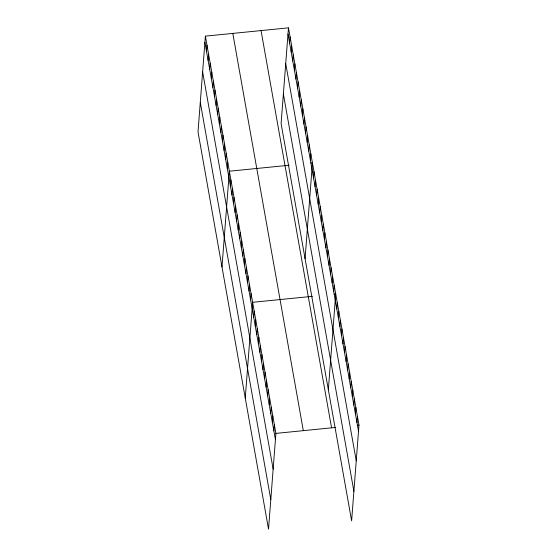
<?xml version="1.0" encoding="UTF-8"?>
<svg xmlns="http://www.w3.org/2000/svg" width="557" height="557" viewBox="0 0 557 557"><rect width="100%" height="100%" fill="white"/><g stroke="black" fill="none" stroke-linecap="round" stroke-linejoin="round"><path stroke-width="0.84" d="M205.38 36.142L198.013 131.898L268.53 529.15L275.896 433.395L205.38 36.142L288.47 27.85L358.987 425.102L351.62 520.858L281.104 123.605L288.47 27.85M206.501 51.341L206.981 45.152M208.102 60.344L208.576 54.154M209.697 69.353L210.177 63.157M211.298 78.356L211.771 72.159M212.899 87.358L213.373 81.169M214.494 96.361L214.974 90.171M216.095 105.37L216.569 99.174M217.69 114.373L218.17 108.183M219.291 123.376L219.764 117.186M220.885 132.378L221.366 126.188M222.487 141.387L222.96 135.191M224.088 150.39L224.562 144.2M225.682 159.393L226.163 153.203M227.284 168.402L227.757 162.205M221.992 266.963L229.359 171.208L289.18 165.241M230.431 186.142L230.911 179.953M231.984 194.88L232.457 188.691M233.536 203.618L234.01 197.429M235.089 212.363L235.562 206.167M236.634 221.101L237.115 214.911M238.187 229.839L238.668 223.649M239.74 238.577L240.22 232.387M241.292 247.322L241.766 241.125M242.845 256.06L243.318 249.863M244.398 264.798L244.871 258.608M245.943 273.536L246.424 267.346M247.496 282.281L247.976 276.084M249.049 291.019L249.522 284.822M250.601 299.757L251.075 293.567M245.261 398.06L252.627 302.305L312.449 296.331M253.7 317.232L254.18 311.043M255.252 325.977L255.733 319.781M256.805 334.715L257.285 328.526M258.357 343.453L258.831 337.264M259.91 352.191L260.384 346.001M261.463 360.936L261.936 354.739M263.008 369.674L263.489 363.477M289.591 43.049L290.065 36.853M264.561 378.412L265.041 372.222M291.186 52.052L291.666 45.862M266.114 387.15L266.594 380.96M292.787 61.054L293.267 54.864M267.666 395.895L268.14 389.698M294.388 70.057L294.862 63.867M269.219 404.633L269.692 398.436M295.983 79.066L296.463 72.87M270.772 413.371L271.245 407.181M297.584 88.069L298.058 81.879M272.317 422.109L272.798 415.919M299.179 97.071L299.659 90.882M273.87 430.846L274.35 424.657M300.78 106.081L301.253 99.884M302.381 115.083L302.855 108.887M303.976 124.086L304.456 117.896M305.577 133.088L306.051 126.899M307.172 142.098L307.652 135.901M308.773 151.1L309.246 144.904M310.367 160.103L310.848 153.913M305.076 258.671L312.442 162.916L310.785 163.083M313.521 177.85L313.995 171.653M315.074 186.588L315.547 180.391M316.62 195.326L317.1 189.136M318.172 204.064L318.653 197.874M319.725 212.809L320.205 206.612M321.278 221.547L321.751 215.35M322.83 230.285L323.304 224.095M324.383 239.023L324.856 232.833M325.929 247.761L326.409 241.571M327.481 256.505L327.962 250.309M329.034 265.243L329.507 259.054M330.586 273.981L331.06 267.792M332.139 282.719L332.613 276.53M333.685 291.464L334.165 285.268M328.352 389.761L335.718 294.005L334.054 294.173M336.79 308.94L337.27 302.75M338.343 317.678L338.816 311.488M339.895 326.423L340.369 320.226M341.448 335.161L341.921 328.964M342.994 343.899L343.474 337.709M344.546 352.637L345.027 346.447M346.099 361.375L346.572 355.185M347.652 370.12L348.125 363.923M349.204 378.857L349.678 372.668M350.757 387.595L351.23 381.406M352.303 396.333L352.783 390.144M353.855 405.078L354.336 398.882M355.408 413.816L355.881 407.62M356.96 422.554L357.434 416.364M275.896 433.395L335.725 427.421M357.322 425.269L358.987 425.102M287.99 34.04L358.513 431.292M285.72 63.595L356.236 460.848M283.374 94.049L353.89 491.302M261.052 30.586L331.568 427.839M232.798 33.406L303.321 430.658M204.906 42.339L275.423 439.591M202.63 71.895L273.146 469.147M200.29 102.342L270.806 499.594"/></g></svg>
